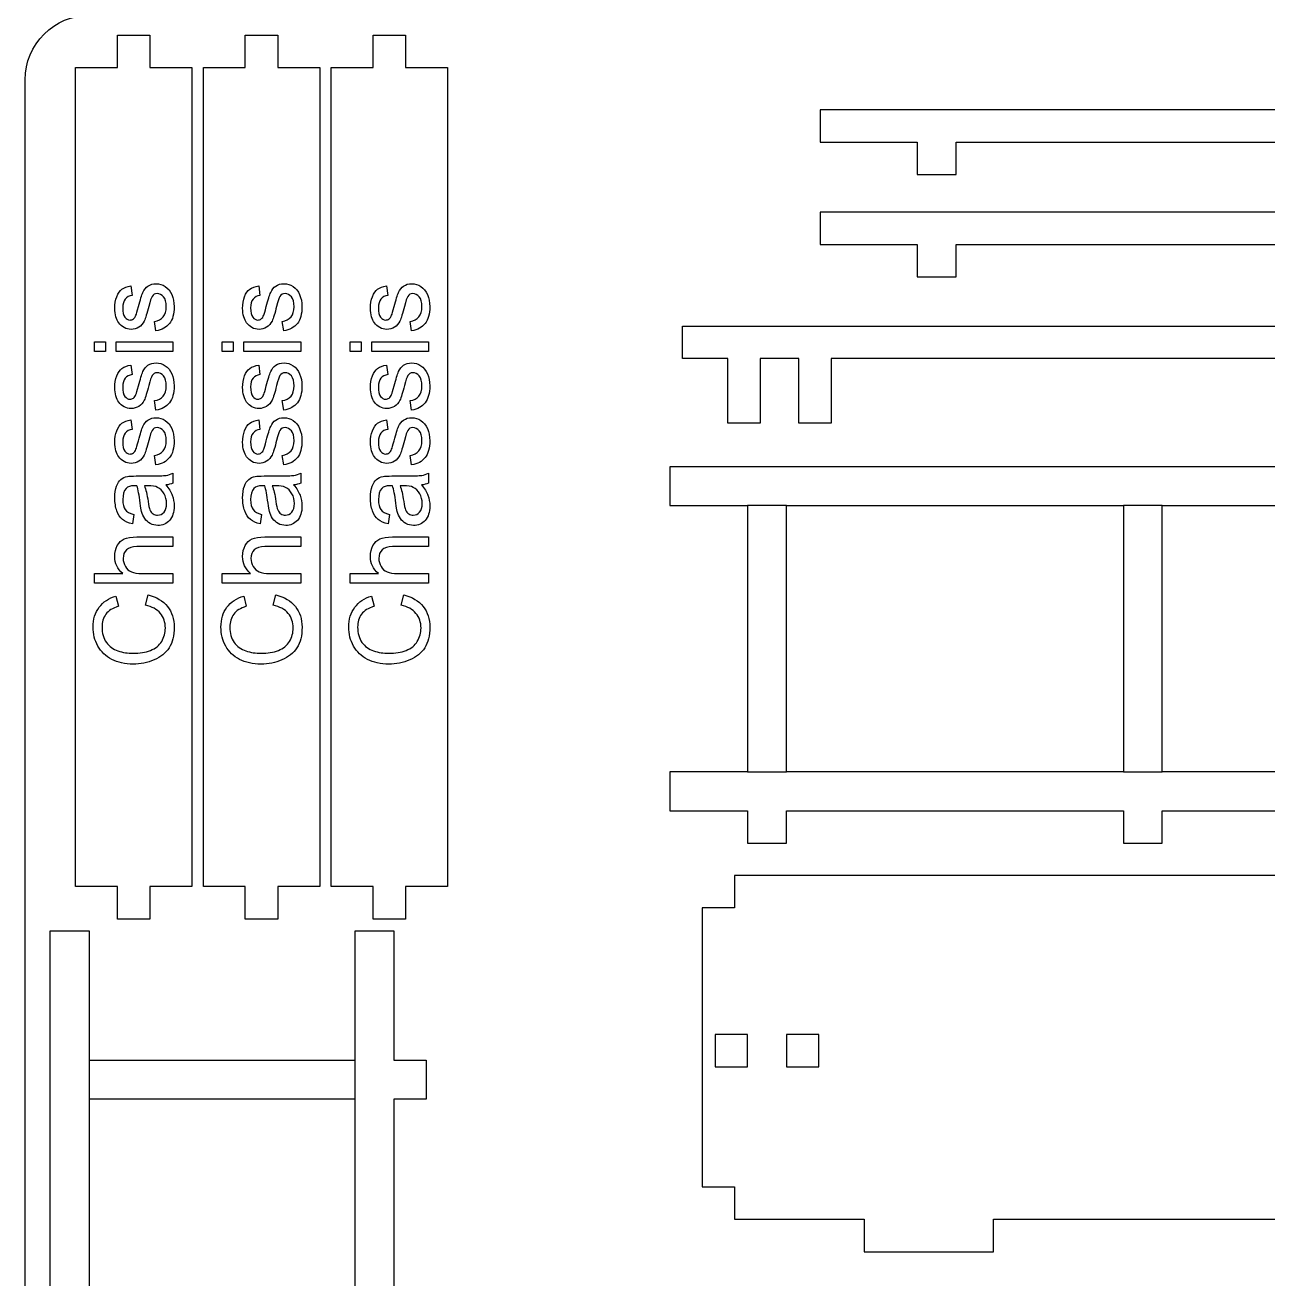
# Model space of a CAD drawing. Extents: x 363 to 933, y 152 to 732.
# Drawn here: x 362.7 to 458.7, y 344.4 to 441.2 of the extents above; entities that cross this region are included whole.
import ezdxf

# ---------------------------------------------------------------- set-up
doc = ezdxf.new("R2010")
doc.units = 0
doc.layers.get('0').update_dxf_attribs({"linetype": 'CONTINUOUS'})

msp = doc.modelspace()

# ---------------------------------------------------------------- linework, layer by layer
at = {"color": 5}
msp.add_line((362.73304, 157.00749), (362.73304, 437.00749), dxfattribs=at)
at = {"color": 3}
for p, q in [((538.33084, 434.69899), (424.14814, 434.69899)), ((424.14814, 434.69899), (424.14814, 432.19909)), ((424.14814, 432.19909), (431.64784, 432.19909)), ((431.64784, 432.19909), (431.64784, 429.69919)), ((434.64774, 429.69919), (434.64774, 432.19909)), ((434.64774, 432.19909), (527.83124, 432.19909)), ((431.64784, 429.69919), (434.64774, 429.69919)), ((538.33084, 426.79369), (424.14814, 426.79369)), ((424.14814, 426.79369), (424.14814, 424.29379)), ((424.14814, 424.29379), (431.64784, 424.29379)), ((431.64784, 424.29379), (431.64784, 421.79389)), ((434.64774, 421.79389), (434.64774, 424.29379)), ((434.64774, 424.29379), (527.83124, 424.29379)), ((431.64784, 421.79389), (434.64774, 421.79389)), ((413.50824, 415.50189), (413.50824, 418.00179)), ((413.50824, 418.00179), (547.12564, 418.00179)), ((417.00804, 415.50189), (413.50824, 415.50189)), ((417.00804, 410.50209), (417.00804, 415.50189)), ((422.50784, 415.50189), (419.50794, 415.50189)), ((419.50794, 415.50189), (419.50794, 410.50209)), ((422.50784, 410.50209), (422.50784, 415.50189)), ((533.12604, 415.50189), (425.00774, 415.50189)), ((425.00774, 415.50189), (425.00774, 410.50209)), ((419.50794, 410.50209), (417.00804, 410.50209)), ((425.00774, 410.50209), (422.50784, 410.50209)), ((412.54944, 407.13689), (412.54944, 404.13709)), ((543.66704, 407.13689), (412.54944, 407.13689)), ((412.54944, 404.13709), (418.54924, 404.13709)), ((418.54924, 404.13709), (418.54924, 383.58349)), ((421.54914, 404.13709), (447.57874, 404.13709)), ((421.54914, 383.58349), (421.54914, 404.13709)), ((447.57874, 404.13709), (447.57874, 383.58349)), ((450.57864, 404.13709), (476.60824, 404.13709)), ((450.57864, 383.58349), (450.57864, 404.13709)), ((418.54924, 383.58349), (412.54944, 383.58349)), ((412.54944, 383.58349), (412.54944, 380.58359)), ((447.57874, 383.58349), (421.54914, 383.58349)), ((476.60824, 383.58349), (450.57864, 383.58349)), ((412.54944, 380.58359), (418.54924, 380.58359)), ((418.54924, 380.58359), (418.54924, 378.08369)), ((421.54914, 378.08369), (421.54914, 380.58359)), ((421.54914, 380.58359), (447.57874, 380.58359)), ((447.57874, 380.58359), (447.57874, 378.08369)), ((450.57864, 378.08369), (450.57864, 380.58359)), ((450.57864, 380.58359), (476.60824, 380.58359)), ((418.54924, 378.08369), (421.54914, 378.08369)), ((447.57874, 378.08369), (450.57864, 378.08369)), ((546.16314, 375.58319), (417.54544, 375.58319)), ((417.54544, 375.58319), (417.54544, 373.08329)), ((417.54544, 373.08329), (415.04554, 373.08329)), ((415.04554, 373.08329), (415.04554, 351.52979)), ((364.67714, 262.13099), (364.67714, 371.31389)), ((364.67714, 371.31389), (367.67694, 371.31389)), ((367.67694, 371.31389), (367.67694, 361.31429)), ((388.23044, 361.31429), (388.23044, 371.31389)), ((388.23044, 371.31389), (391.23034, 371.31389)), ((391.23034, 371.31389), (391.23034, 361.31429)), ((367.67694, 361.31429), (388.23044, 361.31429)), ((391.23034, 361.31429), (393.73024, 361.31429)), ((393.73024, 361.31429), (393.73024, 358.31439)), ((388.23044, 358.31439), (367.67694, 358.31439)), ((367.67694, 358.31439), (367.67694, 332.58629)), ((388.23044, 332.58629), (388.23044, 358.31439)), ((393.73024, 358.31439), (391.23034, 358.31439)), ((391.23034, 358.31439), (391.23034, 332.58629)), ((415.04554, 351.52979), (417.54544, 351.52979)), ((417.54544, 351.52979), (417.54544, 349.02989)), ((417.54544, 349.02989), (427.54514, 349.02989)), ((427.54514, 349.02989), (427.54514, 346.52999)), ((437.54474, 346.52999), (437.54474, 349.02989)), ((437.54474, 349.02989), (516.16414, 349.02989)), ((427.54514, 346.52999), (437.54474, 346.52999))]:
    msp.add_line(p, q, dxfattribs=at)
at = {"color": 0}
for p, q in [((370.90404, 421.10139), (371.00564, 420.37319)), ((380.77844, 421.10139), (380.88004, 420.37319)), ((390.65284, 421.10139), (390.75444, 420.37319)), ((372.84294, 417.62159), (372.72434, 418.35819)), ((382.71734, 417.62159), (382.59874, 418.35819)), ((392.59174, 417.62159), (392.47314, 418.35819)), ((368.09304, 416.03689), (368.09304, 416.78199)), ((368.09304, 416.78199), (368.93974, 416.78199)), ((368.93974, 416.78199), (368.93974, 416.03689)), ((369.76104, 416.03689), (369.76104, 416.78199)), ((369.76104, 416.78199), (374.15524, 416.78199)), ((374.15524, 416.78199), (374.15524, 416.03689)), ((377.96744, 416.03689), (377.96744, 416.78199)), ((377.96744, 416.78199), (378.81414, 416.78199)), ((378.81414, 416.78199), (378.81414, 416.03689)), ((379.63544, 416.03689), (379.63544, 416.78199)), ((379.63544, 416.78199), (384.02964, 416.78199)), ((384.02964, 416.78199), (384.02964, 416.03689)), ((387.84184, 416.03689), (387.84184, 416.78199)), ((387.84184, 416.78199), (388.68854, 416.78199)), ((388.68854, 416.78199), (388.68854, 416.03689)), ((389.50984, 416.03689), (389.50984, 416.78199)), ((389.50984, 416.78199), (393.90404, 416.78199)), ((393.90404, 416.78199), (393.90404, 416.03689)), ((368.93974, 416.03689), (368.09304, 416.03689)), ((374.15524, 416.03689), (369.76104, 416.03689)), ((378.81414, 416.03689), (377.96744, 416.03689)), ((384.02964, 416.03689), (379.63544, 416.03689)), ((388.68854, 416.03689), (387.84184, 416.03689)), ((393.90404, 416.03689), (389.50984, 416.03689)), ((370.90404, 414.98699), (371.00564, 414.25879)), ((380.77844, 414.98699), (380.88004, 414.25879)), ((390.65284, 414.98699), (390.75444, 414.25879)), ((372.84294, 411.50719), (372.72434, 412.24379)), ((382.71734, 411.50719), (382.59874, 412.24379)), ((392.59174, 411.50719), (392.47314, 412.24379)), ((370.90404, 410.75359), (371.00564, 410.02539)), ((380.77844, 410.75359), (380.88004, 410.02539)), ((390.65284, 410.75359), (390.75444, 410.02539)), ((372.84294, 407.27379), (372.72434, 408.01039)), ((382.71734, 407.27379), (382.59874, 408.01039)), ((392.59174, 407.27379), (392.47314, 408.01039)), ((374.15524, 406.65429), (374.15524, 405.87529)), ((384.02964, 406.65429), (384.02964, 405.87529)), ((393.90404, 406.65429), (393.90404, 405.87529)), ((371.32594, 406.42569), (372.31374, 406.42569)), ((372.22484, 405.66789), (371.95394, 405.67209)), ((381.20034, 406.42569), (382.18814, 406.42569)), ((382.09924, 405.66789), (381.82834, 405.67209)), ((391.07474, 406.42569), (392.06254, 406.42569)), ((391.97364, 405.66789), (391.70274, 405.67209)), ((421.54914, 404.13709), (418.54924, 404.13709)), ((450.57864, 404.13709), (447.57874, 404.13709)), ((371.12414, 403.46229), (371.02254, 402.73419)), ((380.99854, 403.46229), (380.89694, 402.73419)), ((390.87294, 403.46229), (390.77134, 402.73419)), ((371.37394, 401.71679), (374.15524, 401.71679)), ((374.15524, 400.97169), (371.37674, 400.97169)), ((374.15524, 401.71679), (374.15524, 400.97169)), ((381.24834, 401.71679), (384.02964, 401.71679)), ((384.02964, 400.97169), (381.25114, 400.97169)), ((384.02964, 401.71679), (384.02964, 400.97169)), ((391.12274, 401.71679), (393.90404, 401.71679)), ((393.90404, 400.97169), (391.12554, 400.97169)), ((393.90404, 401.71679), (393.90404, 400.97169)), ((368.09304, 398.15229), (368.09304, 398.89739)), ((368.09304, 398.89739), (370.27464, 398.89739)), ((371.75634, 398.89739), (374.15524, 398.89739)), ((374.15524, 398.89739), (374.15524, 398.15229)), ((377.96744, 398.15229), (377.96744, 398.89739)), ((377.96744, 398.89739), (380.14904, 398.89739)), ((381.63074, 398.89739), (384.02964, 398.89739)), ((384.02964, 398.89739), (384.02964, 398.15229)), ((387.84184, 398.15229), (387.84184, 398.89739)), ((387.84184, 398.89739), (390.02344, 398.89739)), ((391.50514, 398.89739), (393.90404, 398.89739)), ((393.90404, 398.89739), (393.90404, 398.15229)), ((374.15524, 398.15229), (368.09304, 398.15229)), ((384.02964, 398.15229), (377.96744, 398.15229)), ((393.90404, 398.15229), (387.84184, 398.15229)), ((369.75534, 397.15179), (369.94164, 396.36439)), ((372.02864, 396.44909), (372.23184, 397.25339)), ((379.62974, 397.15179), (379.81604, 396.36439)), ((381.90304, 396.44909), (382.10624, 397.25339)), ((389.50414, 397.15179), (389.69044, 396.36439)), ((391.77744, 396.44909), (391.98064, 397.25339)), ((418.54924, 383.58349), (421.54914, 383.58349)), ((447.57874, 383.58349), (450.57864, 383.58349)), ((367.67694, 361.31429), (367.67694, 358.31439)), ((388.23044, 358.31439), (388.23044, 361.31429))]:
    msp.add_line(p, q, dxfattribs=at)
at = {"color": 7}
for p, q in [((418.54544, 363.30649), (416.04554, 363.30649)), ((416.04554, 363.30649), (416.04554, 360.80659)), ((418.54544, 360.80659), (418.54544, 363.30649)), ((424.04524, 363.30649), (421.54534, 363.30649)), ((421.54534, 363.30649), (421.54534, 360.80659)), ((424.04524, 360.80659), (424.04524, 363.30649)), ((416.04554, 360.80659), (418.54544, 360.80659)), ((421.54534, 360.80659), (424.04524, 360.80659))]:
    msp.add_line(p, q, dxfattribs=at)
at = {"color": 5}
msp.add_open_spline([(362.73304, 437.00749), (362.73304, 439.75749), (364.98304, 442.00749), (367.73314, 442.00749)], degree=3, dxfattribs=at)
at = {"color": 3}
for points in [[(369.86924, 437.96479), (369.86924, 438.80139), (369.86924, 439.63789), (369.86924, 440.47449)], [(369.86924, 440.47449), (370.70584, 440.47449), (371.54244, 440.47449), (372.37904, 440.47449)], [(372.37904, 440.47449), (372.37904, 439.63789), (372.37904, 438.80139), (372.37904, 437.96479)], [(379.74364, 437.96479), (379.74364, 438.80139), (379.74364, 439.63789), (379.74364, 440.47449)], [(379.74364, 440.47449), (380.58024, 440.47449), (381.41684, 440.47449), (382.25344, 440.47449)], [(382.25344, 440.47449), (382.25344, 439.63789), (382.25344, 438.80139), (382.25344, 437.96479)], [(389.61804, 437.96479), (389.61804, 438.80139), (389.61804, 439.63789), (389.61804, 440.47449)], [(389.61804, 440.47449), (390.45464, 440.47449), (391.29124, 440.47449), (392.12784, 440.47449)], [(392.12784, 440.47449), (392.12784, 439.63789), (392.12784, 438.80139), (392.12784, 437.96479)], [(366.63084, 374.71949), (366.63084, 395.80129), (366.63084, 416.88299), (366.63084, 437.96479)], [(366.63084, 437.96479), (367.71034, 437.96479), (368.78974, 437.96479), (369.86924, 437.96479)], [(372.37904, 437.96479), (373.45854, 437.96479), (374.53794, 437.96479), (375.61744, 437.96479)], [(375.61744, 437.96479), (375.61744, 416.88299), (375.61744, 395.80129), (375.61744, 374.71949)], [(376.50534, 374.71949), (376.50534, 395.80129), (376.50534, 416.88299), (376.50534, 437.96479)], [(376.50534, 437.96479), (377.58474, 437.96479), (378.66424, 437.96479), (379.74364, 437.96479)], [(382.25344, 437.96479), (383.33294, 437.96479), (384.41234, 437.96479), (385.49184, 437.96479)], [(385.49184, 437.96479), (385.49184, 416.88299), (385.49184, 395.80129), (385.49184, 374.71949)], [(386.37974, 374.71949), (386.37974, 395.80129), (386.37974, 416.88299), (386.37974, 437.96479)], [(386.37974, 437.96479), (387.45914, 437.96479), (388.53864, 437.96479), (389.61804, 437.96479)], [(392.12784, 437.96479), (393.20734, 437.96479), (394.28674, 437.96479), (395.36624, 437.96479)], [(395.36624, 437.96479), (395.36624, 416.88299), (395.36624, 395.80129), (395.36624, 374.71949)], [(369.86924, 374.71949), (368.78974, 374.71949), (367.71034, 374.71949), (366.63084, 374.71949)], [(369.86924, 372.20979), (369.86924, 373.04639), (369.86924, 373.88289), (369.86924, 374.71949)], [(372.37904, 374.71949), (372.37904, 373.88289), (372.37904, 373.04639), (372.37904, 372.20979)], [(375.61744, 374.71949), (374.53794, 374.71949), (373.45854, 374.71949), (372.37904, 374.71949)], [(379.74364, 374.71949), (378.66424, 374.71949), (377.58474, 374.71949), (376.50534, 374.71949)], [(379.74364, 372.20979), (379.74364, 373.04639), (379.74364, 373.88289), (379.74364, 374.71949)], [(385.49184, 374.71949), (384.41234, 374.71949), (383.33294, 374.71949), (382.25344, 374.71949)], [(382.25344, 374.71949), (382.25344, 373.88289), (382.25344, 373.04639), (382.25344, 372.20979)], [(389.61804, 374.71949), (388.53864, 374.71949), (387.45914, 374.71949), (386.37974, 374.71949)], [(389.61804, 372.20979), (389.61804, 373.04639), (389.61804, 373.88289), (389.61804, 374.71949)], [(395.36624, 374.71949), (394.28674, 374.71949), (393.20734, 374.71949), (392.12784, 374.71949)], [(392.12784, 374.71949), (392.12784, 373.88289), (392.12784, 373.04639), (392.12784, 372.20979)], [(372.37904, 372.20979), (371.54244, 372.20979), (370.70584, 372.20979), (369.86924, 372.20979)], [(382.25344, 372.20979), (381.41684, 372.20979), (380.58024, 372.20979), (379.74364, 372.20979)], [(392.12784, 372.20979), (391.29124, 372.20979), (390.45464, 372.20979), (389.61804, 372.20979)]]:
    msp.add_open_spline(points, degree=3, dxfattribs=at)
at = {"color": 0}
for points in [[(372.22624, 421.09149), (372.39694, 421.21139), (372.60864, 421.27069), (372.86264, 421.27069)], [(372.86264, 421.27069), (373.10964, 421.27069), (373.34244, 421.19869), (373.56114, 421.05339)], [(382.10064, 421.09149), (382.27134, 421.21139), (382.48304, 421.27069), (382.73704, 421.27069)], [(382.73704, 421.27069), (382.98404, 421.27069), (383.21684, 421.19869), (383.43554, 421.05339)], [(391.97504, 421.09149), (392.14574, 421.21139), (392.35744, 421.27069), (392.61144, 421.27069)], [(392.61144, 421.27069), (392.85844, 421.27069), (393.09124, 421.19869), (393.30994, 421.05339)], [(369.66784, 419.36289), (369.66784, 419.70719), (369.71724, 420.00919), (369.81744, 420.26879)], [(369.81744, 420.26879), (369.91624, 420.52989), (370.05174, 420.72179), (370.22104, 420.84599)], [(370.22104, 420.84599), (370.39184, 420.96869), (370.61894, 421.05479), (370.90404, 421.10139)], [(371.00564, 420.37319), (370.77704, 420.34079), (370.59784, 420.24479), (370.46944, 420.08679)], [(371.49244, 419.49979), (371.63214, 420.02469), (371.74784, 420.39159), (371.83674, 420.60039)], [(371.83674, 420.60039), (371.92564, 420.80929), (372.05694, 420.97299), (372.22624, 421.09149)], [(372.54374, 420.28579), (372.47744, 420.18129), (372.39414, 419.92729), (372.29114, 419.52379)], [(372.94024, 420.50869), (372.77234, 420.50869), (372.63974, 420.43389), (372.54374, 420.28579)], [(373.42994, 420.26039), (373.29164, 420.42549), (373.12794, 420.50869), (372.94024, 420.50869)], [(373.63874, 419.49689), (373.63874, 419.83979), (373.56964, 420.09379), (373.42994, 420.26039)], [(373.56114, 421.05339), (373.77984, 420.90809), (373.94924, 420.69919), (374.06914, 420.42689)], [(374.06914, 420.42689), (374.18914, 420.15309), (374.24834, 419.84409), (374.24834, 419.49979)], [(379.54224, 419.36289), (379.54224, 419.70719), (379.59164, 420.00919), (379.69184, 420.26879)], [(379.69184, 420.26879), (379.79064, 420.52989), (379.92614, 420.72179), (380.09544, 420.84599)], [(380.09544, 420.84599), (380.26624, 420.96869), (380.49334, 421.05479), (380.77844, 421.10139)], [(380.88004, 420.37319), (380.65144, 420.34079), (380.47224, 420.24479), (380.34384, 420.08679)], [(381.36684, 419.49979), (381.50654, 420.02469), (381.62224, 420.39159), (381.71114, 420.60039)], [(381.71114, 420.60039), (381.80004, 420.80929), (381.93134, 420.97299), (382.10064, 421.09149)], [(382.41814, 420.28579), (382.35184, 420.18129), (382.26854, 419.92729), (382.16554, 419.52379)], [(382.81464, 420.50869), (382.64674, 420.50869), (382.51414, 420.43389), (382.41814, 420.28579)], [(383.30434, 420.26039), (383.16604, 420.42549), (383.00234, 420.50869), (382.81464, 420.50869)], [(383.51314, 419.49689), (383.51314, 419.83979), (383.44404, 420.09379), (383.30434, 420.26039)], [(383.43554, 421.05339), (383.65424, 420.90809), (383.82364, 420.69919), (383.94354, 420.42689)], [(383.94354, 420.42689), (384.06354, 420.15309), (384.12274, 419.84409), (384.12274, 419.49979)], [(389.41664, 419.36289), (389.41664, 419.70719), (389.46604, 420.00919), (389.56624, 420.26879)], [(389.56624, 420.26879), (389.66504, 420.52989), (389.80054, 420.72179), (389.96984, 420.84599)], [(389.96984, 420.84599), (390.14064, 420.96869), (390.36774, 421.05479), (390.65284, 421.10139)], [(390.75444, 420.37319), (390.52584, 420.34079), (390.34664, 420.24479), (390.21824, 420.08679)], [(391.24124, 419.49979), (391.38094, 420.02469), (391.49664, 420.39159), (391.58554, 420.60039)], [(391.58554, 420.60039), (391.67444, 420.80929), (391.80574, 420.97299), (391.97504, 421.09149)], [(392.29254, 420.28579), (392.22624, 420.18129), (392.14294, 419.92729), (392.03994, 419.52379)], [(392.68904, 420.50869), (392.52114, 420.50869), (392.38854, 420.43389), (392.29254, 420.28579)], [(393.17874, 420.26039), (393.04044, 420.42549), (392.87674, 420.50869), (392.68904, 420.50869)], [(393.38754, 419.49689), (393.38754, 419.83979), (393.31844, 420.09379), (393.17874, 420.26039)], [(393.30994, 421.05339), (393.52864, 420.90809), (393.69804, 420.69919), (393.81794, 420.42689)], [(393.81794, 420.42689), (393.93794, 420.15309), (393.99714, 419.84409), (393.99714, 419.49979)], [(369.75674, 418.72079), (369.69754, 418.92119), (369.66784, 419.13429), (369.66784, 419.36289)], [(370.46944, 420.08679), (370.34104, 419.92869), (370.27754, 419.70579), (370.27754, 419.41649)], [(370.27754, 419.41649), (370.27754, 419.07639), (370.33394, 418.83229), (370.44684, 418.68699)], [(371.30194, 418.84359), (371.33014, 418.91839), (371.39364, 419.13569), (371.49244, 419.49979)], [(372.29114, 419.52379), (372.15424, 418.97909), (372.03574, 418.60229), (371.93554, 418.39059)], [(373.40314, 418.70389), (373.55974, 418.89299), (373.63874, 419.15829), (373.63874, 419.49689)], [(374.24834, 419.49979), (374.24834, 418.92969), (374.12984, 418.49359), (373.89414, 418.19449)], [(379.63114, 418.72079), (379.57194, 418.92119), (379.54224, 419.13429), (379.54224, 419.36289)], [(380.34384, 420.08679), (380.21544, 419.92869), (380.15194, 419.70579), (380.15194, 419.41649)], [(380.15194, 419.41649), (380.15194, 419.07639), (380.20834, 418.83229), (380.32124, 418.68699)], [(381.17634, 418.84359), (381.20454, 418.91839), (381.26804, 419.13569), (381.36684, 419.49979)], [(382.16554, 419.52379), (382.02864, 418.97909), (381.91014, 418.60229), (381.80994, 418.39059)], [(383.27754, 418.70389), (383.43414, 418.89299), (383.51314, 419.15829), (383.51314, 419.49689)], [(384.12274, 419.49979), (384.12274, 418.92969), (384.00424, 418.49359), (383.76854, 418.19449)], [(389.50554, 418.72079), (389.44634, 418.92119), (389.41664, 419.13429), (389.41664, 419.36289)], [(390.21824, 420.08679), (390.08984, 419.92869), (390.02634, 419.70579), (390.02634, 419.41649)], [(390.02634, 419.41649), (390.02634, 419.07639), (390.08274, 418.83229), (390.19564, 418.68699)], [(391.05074, 418.84359), (391.07894, 418.91839), (391.14244, 419.13569), (391.24124, 419.49979)], [(392.03994, 419.52379), (391.90304, 418.97909), (391.78454, 418.60229), (391.68434, 418.39059)], [(393.15194, 418.70389), (393.30854, 418.89299), (393.38754, 419.15829), (393.38754, 419.49689)], [(393.99714, 419.49979), (393.99714, 418.92969), (393.87864, 418.49359), (393.64294, 418.19449)], [(369.97274, 418.24809), (369.88804, 418.36379), (369.81604, 418.52189), (369.75674, 418.72079)], [(370.38754, 417.88259), (370.22104, 417.97289), (370.08274, 418.09429), (369.97274, 418.24809)], [(370.44684, 418.68699), (370.55974, 418.54159), (370.69234, 418.46819), (370.84334, 418.46819)], [(370.84334, 418.46819), (370.93934, 418.46819), (371.02684, 418.49789), (371.10444, 418.55849)], [(371.10444, 418.55849), (371.18344, 418.61919), (371.24974, 418.71379), (371.30194, 418.84359)], [(371.93554, 418.39059), (371.83394, 418.18039), (371.69564, 418.02089), (371.51784, 417.91229)], [(372.72434, 418.35819), (373.01934, 418.39909), (373.24504, 418.51479), (373.40314, 418.70389)], [(379.84714, 418.24809), (379.76244, 418.36379), (379.69044, 418.52189), (379.63114, 418.72079)], [(380.26194, 417.88259), (380.09544, 417.97289), (379.95714, 418.09429), (379.84714, 418.24809)], [(380.32124, 418.68699), (380.43414, 418.54159), (380.56674, 418.46819), (380.71774, 418.46819)], [(380.71774, 418.46819), (380.81374, 418.46819), (380.90124, 418.49789), (380.97884, 418.55849)], [(380.97884, 418.55849), (381.05784, 418.61919), (381.12414, 418.71379), (381.17634, 418.84359)], [(381.80994, 418.39059), (381.70834, 418.18039), (381.57004, 418.02089), (381.39224, 417.91229)], [(382.59874, 418.35819), (382.89374, 418.39909), (383.11944, 418.51479), (383.27754, 418.70389)], [(389.72154, 418.24809), (389.63684, 418.36379), (389.56484, 418.52189), (389.50554, 418.72079)], [(390.13634, 417.88259), (389.96984, 417.97289), (389.83154, 418.09429), (389.72154, 418.24809)], [(390.19564, 418.68699), (390.30854, 418.54159), (390.44114, 418.46819), (390.59214, 418.46819)], [(390.59214, 418.46819), (390.68814, 418.46819), (390.77564, 418.49789), (390.85324, 418.55849)], [(390.85324, 418.55849), (390.93224, 418.61919), (390.99854, 418.71379), (391.05074, 418.84359)], [(391.68434, 418.39059), (391.58274, 418.18039), (391.44444, 418.02089), (391.26664, 417.91229)], [(392.47314, 418.35819), (392.76814, 418.39909), (392.99384, 418.51479), (393.15194, 418.70389)], [(370.93084, 417.74859), (370.73474, 417.74859), (370.55404, 417.79369), (370.38754, 417.88259)], [(371.51784, 417.91229), (371.34144, 417.80359), (371.14534, 417.74859), (370.93084, 417.74859)], [(373.89414, 418.19449), (373.65714, 417.89529), (373.30714, 417.70479), (372.84294, 417.62159)], [(380.80524, 417.74859), (380.60914, 417.74859), (380.42844, 417.79369), (380.26194, 417.88259)], [(381.39224, 417.91229), (381.21584, 417.80359), (381.01974, 417.74859), (380.80524, 417.74859)], [(383.76854, 418.19449), (383.53154, 417.89529), (383.18154, 417.70479), (382.71734, 417.62159)], [(390.67964, 417.74859), (390.48354, 417.74859), (390.30284, 417.79369), (390.13634, 417.88259)], [(391.26664, 417.91229), (391.09024, 417.80359), (390.89414, 417.74859), (390.67964, 417.74859)], [(393.64294, 418.19449), (393.40594, 417.89529), (393.05594, 417.70479), (392.59174, 417.62159)], [(369.81744, 414.15439), (369.91624, 414.41549), (370.05174, 414.60739), (370.22104, 414.73159)], [(370.22104, 414.73159), (370.39184, 414.85429), (370.61894, 414.94039), (370.90404, 414.98699)], [(371.49244, 413.38539), (371.63214, 413.91029), (371.74784, 414.27719), (371.83674, 414.48599)], [(371.83674, 414.48599), (371.92564, 414.69489), (372.05694, 414.85859), (372.22624, 414.97709)], [(372.22624, 414.97709), (372.39694, 415.09699), (372.60864, 415.15629), (372.86264, 415.15629)], [(372.94024, 414.39429), (372.77234, 414.39429), (372.63974, 414.31949), (372.54374, 414.17139)], [(372.86264, 415.15629), (373.10964, 415.15629), (373.34244, 415.08429), (373.56114, 414.93899)], [(373.42994, 414.14599), (373.29164, 414.31109), (373.12794, 414.39429), (372.94024, 414.39429)], [(373.56114, 414.93899), (373.77984, 414.79369), (373.94924, 414.58479), (374.06914, 414.31249)], [(379.69184, 414.15439), (379.79064, 414.41549), (379.92614, 414.60739), (380.09544, 414.73159)], [(380.09544, 414.73159), (380.26624, 414.85429), (380.49334, 414.94039), (380.77844, 414.98699)], [(381.36684, 413.38539), (381.50654, 413.91029), (381.62224, 414.27719), (381.71114, 414.48599)], [(381.71114, 414.48599), (381.80004, 414.69489), (381.93134, 414.85859), (382.10064, 414.97709)], [(382.10064, 414.97709), (382.27134, 415.09699), (382.48304, 415.15629), (382.73704, 415.15629)], [(382.81464, 414.39429), (382.64674, 414.39429), (382.51414, 414.31949), (382.41814, 414.17139)], [(382.73704, 415.15629), (382.98404, 415.15629), (383.21684, 415.08429), (383.43554, 414.93899)], [(383.30434, 414.14599), (383.16604, 414.31109), (383.00234, 414.39429), (382.81464, 414.39429)], [(383.43554, 414.93899), (383.65424, 414.79369), (383.82364, 414.58479), (383.94354, 414.31249)], [(389.56624, 414.15439), (389.66504, 414.41549), (389.80054, 414.60739), (389.96984, 414.73159)], [(389.96984, 414.73159), (390.14064, 414.85429), (390.36774, 414.94039), (390.65284, 414.98699)], [(391.24124, 413.38539), (391.38094, 413.91029), (391.49664, 414.27719), (391.58554, 414.48599)], [(391.58554, 414.48599), (391.67444, 414.69489), (391.80574, 414.85859), (391.97504, 414.97709)], [(391.97504, 414.97709), (392.14574, 415.09699), (392.35744, 415.15629), (392.61144, 415.15629)], [(392.68904, 414.39429), (392.52114, 414.39429), (392.38854, 414.31949), (392.29254, 414.17139)], [(392.61144, 415.15629), (392.85844, 415.15629), (393.09124, 415.08429), (393.30994, 414.93899)], [(393.17874, 414.14599), (393.04044, 414.31109), (392.87674, 414.39429), (392.68904, 414.39429)], [(393.30994, 414.93899), (393.52864, 414.79369), (393.69804, 414.58479), (393.81794, 414.31249)], [(369.66784, 413.24849), (369.66784, 413.59279), (369.71724, 413.89479), (369.81744, 414.15439)], [(370.46944, 413.97239), (370.34104, 413.81429), (370.27754, 413.59139), (370.27754, 413.30209)], [(371.00564, 414.25879), (370.77704, 414.22639), (370.59784, 414.13039), (370.46944, 413.97239)], [(372.29114, 413.40939), (372.15424, 412.86469), (372.03574, 412.48789), (371.93554, 412.27619)], [(372.54374, 414.17139), (372.47744, 414.06689), (372.39414, 413.81289), (372.29114, 413.40939)], [(373.63874, 413.38249), (373.63874, 413.72539), (373.56964, 413.97939), (373.42994, 414.14599)], [(374.06914, 414.31249), (374.18914, 414.03869), (374.24834, 413.72969), (374.24834, 413.38539)], [(379.54224, 413.24849), (379.54224, 413.59279), (379.59164, 413.89479), (379.69184, 414.15439)], [(380.34384, 413.97239), (380.21544, 413.81429), (380.15194, 413.59139), (380.15194, 413.30209)], [(380.88004, 414.25879), (380.65144, 414.22639), (380.47224, 414.13039), (380.34384, 413.97239)], [(382.16554, 413.40939), (382.02864, 412.86469), (381.91014, 412.48789), (381.80994, 412.27619)], [(382.41814, 414.17139), (382.35184, 414.06689), (382.26854, 413.81289), (382.16554, 413.40939)], [(383.51314, 413.38249), (383.51314, 413.72539), (383.44404, 413.97939), (383.30434, 414.14599)], [(383.94354, 414.31249), (384.06354, 414.03869), (384.12274, 413.72969), (384.12274, 413.38539)], [(389.41664, 413.24849), (389.41664, 413.59279), (389.46604, 413.89479), (389.56624, 414.15439)], [(390.21824, 413.97239), (390.08984, 413.81429), (390.02634, 413.59139), (390.02634, 413.30209)], [(390.75444, 414.25879), (390.52584, 414.22639), (390.34664, 414.13039), (390.21824, 413.97239)], [(392.03994, 413.40939), (391.90304, 412.86469), (391.78454, 412.48789), (391.68434, 412.27619)], [(392.29254, 414.17139), (392.22624, 414.06689), (392.14294, 413.81289), (392.03994, 413.40939)], [(393.38754, 413.38249), (393.38754, 413.72539), (393.31844, 413.97939), (393.17874, 414.14599)], [(393.81794, 414.31249), (393.93794, 414.03869), (393.99714, 413.72969), (393.99714, 413.38539)], [(369.75674, 412.60639), (369.69754, 412.80679), (369.66784, 413.01989), (369.66784, 413.24849)], [(369.97274, 412.13369), (369.88804, 412.24939), (369.81604, 412.40749), (369.75674, 412.60639)], [(370.27754, 413.30209), (370.27754, 412.96199), (370.33394, 412.71789), (370.44684, 412.57259)], [(370.44684, 412.57259), (370.55974, 412.42719), (370.69234, 412.35379), (370.84334, 412.35379)], [(370.84334, 412.35379), (370.93934, 412.35379), (371.02684, 412.38349), (371.10444, 412.44409)], [(371.10444, 412.44409), (371.18344, 412.50479), (371.24974, 412.59939), (371.30194, 412.72919)], [(371.30194, 412.72919), (371.33014, 412.80399), (371.39364, 413.02129), (371.49244, 413.38539)], [(372.72434, 412.24379), (373.01934, 412.28469), (373.24504, 412.40039), (373.40314, 412.58949)], [(373.40314, 412.58949), (373.55974, 412.77859), (373.63874, 413.04389), (373.63874, 413.38249)], [(374.24834, 413.38539), (374.24834, 412.81529), (374.12984, 412.37919), (373.89414, 412.08009)], [(379.63114, 412.60639), (379.57194, 412.80679), (379.54224, 413.01989), (379.54224, 413.24849)], [(379.84714, 412.13369), (379.76244, 412.24939), (379.69044, 412.40749), (379.63114, 412.60639)], [(380.15194, 413.30209), (380.15194, 412.96199), (380.20834, 412.71789), (380.32124, 412.57259)], [(380.32124, 412.57259), (380.43414, 412.42719), (380.56674, 412.35379), (380.71774, 412.35379)], [(380.71774, 412.35379), (380.81374, 412.35379), (380.90124, 412.38349), (380.97884, 412.44409)], [(380.97884, 412.44409), (381.05784, 412.50479), (381.12414, 412.59939), (381.17634, 412.72919)], [(381.17634, 412.72919), (381.20454, 412.80399), (381.26804, 413.02129), (381.36684, 413.38539)], [(382.59874, 412.24379), (382.89374, 412.28469), (383.11944, 412.40039), (383.27754, 412.58949)], [(383.27754, 412.58949), (383.43414, 412.77859), (383.51314, 413.04389), (383.51314, 413.38249)], [(384.12274, 413.38539), (384.12274, 412.81529), (384.00424, 412.37919), (383.76854, 412.08009)], [(389.50554, 412.60639), (389.44634, 412.80679), (389.41664, 413.01989), (389.41664, 413.24849)], [(389.72154, 412.13369), (389.63684, 412.24939), (389.56484, 412.40749), (389.50554, 412.60639)], [(390.02634, 413.30209), (390.02634, 412.96199), (390.08274, 412.71789), (390.19564, 412.57259)], [(390.19564, 412.57259), (390.30854, 412.42719), (390.44114, 412.35379), (390.59214, 412.35379)], [(390.59214, 412.35379), (390.68814, 412.35379), (390.77564, 412.38349), (390.85324, 412.44409)], [(390.85324, 412.44409), (390.93224, 412.50479), (390.99854, 412.59939), (391.05074, 412.72919)], [(391.05074, 412.72919), (391.07894, 412.80399), (391.14244, 413.02129), (391.24124, 413.38539)], [(392.47314, 412.24379), (392.76814, 412.28469), (392.99384, 412.40039), (393.15194, 412.58949)], [(393.15194, 412.58949), (393.30854, 412.77859), (393.38754, 413.04389), (393.38754, 413.38249)], [(393.99714, 413.38539), (393.99714, 412.81529), (393.87864, 412.37919), (393.64294, 412.08009)], [(370.38754, 411.76819), (370.22104, 411.85849), (370.08274, 411.97989), (369.97274, 412.13369)], [(370.93084, 411.63419), (370.73474, 411.63419), (370.55404, 411.67929), (370.38754, 411.76819)], [(371.51784, 411.79789), (371.34144, 411.68919), (371.14534, 411.63419), (370.93084, 411.63419)], [(371.93554, 412.27619), (371.83394, 412.06599), (371.69564, 411.90649), (371.51784, 411.79789)], [(373.89414, 412.08009), (373.65714, 411.78089), (373.30714, 411.59039), (372.84294, 411.50719)], [(380.26194, 411.76819), (380.09544, 411.85849), (379.95714, 411.97989), (379.84714, 412.13369)], [(380.80524, 411.63419), (380.60914, 411.63419), (380.42844, 411.67929), (380.26194, 411.76819)], [(381.39224, 411.79789), (381.21584, 411.68919), (381.01974, 411.63419), (380.80524, 411.63419)], [(381.80994, 412.27619), (381.70834, 412.06599), (381.57004, 411.90649), (381.39224, 411.79789)], [(383.76854, 412.08009), (383.53154, 411.78089), (383.18154, 411.59039), (382.71734, 411.50719)], [(390.13634, 411.76819), (389.96984, 411.85849), (389.83154, 411.97989), (389.72154, 412.13369)], [(390.67964, 411.63419), (390.48354, 411.63419), (390.30284, 411.67929), (390.13634, 411.76819)], [(391.26664, 411.79789), (391.09024, 411.68919), (390.89414, 411.63419), (390.67964, 411.63419)], [(391.68434, 412.27619), (391.58274, 412.06599), (391.44444, 411.90649), (391.26664, 411.79789)], [(393.64294, 412.08009), (393.40594, 411.78089), (393.05594, 411.59039), (392.59174, 411.50719)], [(369.81744, 409.92099), (369.91624, 410.18209), (370.05174, 410.37399), (370.22104, 410.49819)], [(370.22104, 410.49819), (370.39184, 410.62089), (370.61894, 410.70699), (370.90404, 410.75359)], [(371.83674, 410.25259), (371.92564, 410.46149), (372.05694, 410.62519), (372.22624, 410.74369)], [(372.22624, 410.74369), (372.39694, 410.86359), (372.60864, 410.92289), (372.86264, 410.92289)], [(372.86264, 410.92289), (373.10964, 410.92289), (373.34244, 410.85089), (373.56114, 410.70559)], [(373.56114, 410.70559), (373.77984, 410.56029), (373.94924, 410.35139), (374.06914, 410.07909)], [(379.69184, 409.92099), (379.79064, 410.18209), (379.92614, 410.37399), (380.09544, 410.49819)], [(380.09544, 410.49819), (380.26624, 410.62089), (380.49334, 410.70699), (380.77844, 410.75359)], [(381.71114, 410.25259), (381.80004, 410.46149), (381.93134, 410.62519), (382.10064, 410.74369)], [(382.10064, 410.74369), (382.27134, 410.86359), (382.48304, 410.92289), (382.73704, 410.92289)], [(382.73704, 410.92289), (382.98404, 410.92289), (383.21684, 410.85089), (383.43554, 410.70559)], [(383.43554, 410.70559), (383.65424, 410.56029), (383.82364, 410.35139), (383.94354, 410.07909)], [(389.56624, 409.92099), (389.66504, 410.18209), (389.80054, 410.37399), (389.96984, 410.49819)], [(389.96984, 410.49819), (390.14064, 410.62089), (390.36774, 410.70699), (390.65284, 410.75359)], [(391.58554, 410.25259), (391.67444, 410.46149), (391.80574, 410.62519), (391.97504, 410.74369)], [(391.97504, 410.74369), (392.14574, 410.86359), (392.35744, 410.92289), (392.61144, 410.92289)], [(392.61144, 410.92289), (392.85844, 410.92289), (393.09124, 410.85089), (393.30994, 410.70559)], [(393.30994, 410.70559), (393.52864, 410.56029), (393.69804, 410.35139), (393.81794, 410.07909)], [(369.66784, 409.01509), (369.66784, 409.35939), (369.71724, 409.66139), (369.81744, 409.92099)], [(370.46944, 409.73899), (370.34104, 409.58089), (370.27754, 409.35799), (370.27754, 409.06869)], [(371.00564, 410.02539), (370.77704, 409.99299), (370.59784, 409.89699), (370.46944, 409.73899)], [(371.49244, 409.15199), (371.63214, 409.67689), (371.74784, 410.04379), (371.83674, 410.25259)], [(372.54374, 409.93799), (372.47744, 409.83349), (372.39414, 409.57949), (372.29114, 409.17599)], [(372.94024, 410.16089), (372.77234, 410.16089), (372.63974, 410.08609), (372.54374, 409.93799)], [(373.42994, 409.91259), (373.29164, 410.07769), (373.12794, 410.16089), (372.94024, 410.16089)], [(373.63874, 409.14909), (373.63874, 409.49199), (373.56964, 409.74599), (373.42994, 409.91259)], [(374.06914, 410.07909), (374.18914, 409.80529), (374.24834, 409.49629), (374.24834, 409.15199)], [(379.54224, 409.01509), (379.54224, 409.35939), (379.59164, 409.66139), (379.69184, 409.92099)], [(380.34384, 409.73899), (380.21544, 409.58089), (380.15194, 409.35799), (380.15194, 409.06869)], [(380.88004, 410.02539), (380.65144, 409.99299), (380.47224, 409.89699), (380.34384, 409.73899)], [(381.36684, 409.15199), (381.50654, 409.67689), (381.62224, 410.04379), (381.71114, 410.25259)], [(382.41814, 409.93799), (382.35184, 409.83349), (382.26854, 409.57949), (382.16554, 409.17599)], [(382.81464, 410.16089), (382.64674, 410.16089), (382.51414, 410.08609), (382.41814, 409.93799)], [(383.30434, 409.91259), (383.16604, 410.07769), (383.00234, 410.16089), (382.81464, 410.16089)], [(383.51314, 409.14909), (383.51314, 409.49199), (383.44404, 409.74599), (383.30434, 409.91259)], [(383.94354, 410.07909), (384.06354, 409.80529), (384.12274, 409.49629), (384.12274, 409.15199)], [(389.41664, 409.01509), (389.41664, 409.35939), (389.46604, 409.66139), (389.56624, 409.92099)], [(390.21824, 409.73899), (390.08984, 409.58089), (390.02634, 409.35799), (390.02634, 409.06869)], [(390.75444, 410.02539), (390.52584, 409.99299), (390.34664, 409.89699), (390.21824, 409.73899)], [(391.24124, 409.15199), (391.38094, 409.67689), (391.49664, 410.04379), (391.58554, 410.25259)], [(392.29254, 409.93799), (392.22624, 409.83349), (392.14294, 409.57949), (392.03994, 409.17599)], [(392.68904, 410.16089), (392.52114, 410.16089), (392.38854, 410.08609), (392.29254, 409.93799)], [(393.17874, 409.91259), (393.04044, 410.07769), (392.87674, 410.16089), (392.68904, 410.16089)], [(393.38754, 409.14909), (393.38754, 409.49199), (393.31844, 409.74599), (393.17874, 409.91259)], [(393.81794, 410.07909), (393.93794, 409.80529), (393.99714, 409.49629), (393.99714, 409.15199)], [(369.75674, 408.37299), (369.69754, 408.57339), (369.66784, 408.78649), (369.66784, 409.01509)], [(370.27754, 409.06869), (370.27754, 408.72859), (370.33394, 408.48449), (370.44684, 408.33919)], [(371.30194, 408.49579), (371.33014, 408.57059), (371.39364, 408.78789), (371.49244, 409.15199)], [(372.29114, 409.17599), (372.15424, 408.63129), (372.03574, 408.25449), (371.93554, 408.04279)], [(373.40314, 408.35609), (373.55974, 408.54519), (373.63874, 408.81049), (373.63874, 409.14909)], [(374.24834, 409.15199), (374.24834, 408.58189), (374.12984, 408.14579), (373.89414, 407.84669)], [(379.63114, 408.37299), (379.57194, 408.57339), (379.54224, 408.78649), (379.54224, 409.01509)], [(380.15194, 409.06869), (380.15194, 408.72859), (380.20834, 408.48449), (380.32124, 408.33919)], [(381.17634, 408.49579), (381.20454, 408.57059), (381.26804, 408.78789), (381.36684, 409.15199)], [(382.16554, 409.17599), (382.02864, 408.63129), (381.91014, 408.25449), (381.80994, 408.04279)], [(383.27754, 408.35609), (383.43414, 408.54519), (383.51314, 408.81049), (383.51314, 409.14909)], [(384.12274, 409.15199), (384.12274, 408.58189), (384.00424, 408.14579), (383.76854, 407.84669)], [(389.50554, 408.37299), (389.44634, 408.57339), (389.41664, 408.78649), (389.41664, 409.01509)], [(390.02634, 409.06869), (390.02634, 408.72859), (390.08274, 408.48449), (390.19564, 408.33919)], [(391.05074, 408.49579), (391.07894, 408.57059), (391.14244, 408.78789), (391.24124, 409.15199)], [(392.03994, 409.17599), (391.90304, 408.63129), (391.78454, 408.25449), (391.68434, 408.04279)], [(393.15194, 408.35609), (393.30854, 408.54519), (393.38754, 408.81049), (393.38754, 409.14909)], [(393.99714, 409.15199), (393.99714, 408.58189), (393.87864, 408.14579), (393.64294, 407.84669)], [(369.97274, 407.90029), (369.88804, 408.01599), (369.81604, 408.17409), (369.75674, 408.37299)], [(370.38754, 407.53479), (370.22104, 407.62509), (370.08274, 407.74649), (369.97274, 407.90029)], [(370.44684, 408.33919), (370.55974, 408.19379), (370.69234, 408.12039), (370.84334, 408.12039)], [(370.84334, 408.12039), (370.93934, 408.12039), (371.02684, 408.15009), (371.10444, 408.21069)], [(371.10444, 408.21069), (371.18344, 408.27139), (371.24974, 408.36599), (371.30194, 408.49579)], [(371.93554, 408.04279), (371.83394, 407.83259), (371.69564, 407.67309), (371.51784, 407.56449)], [(372.72434, 408.01039), (373.01934, 408.05129), (373.24504, 408.16699), (373.40314, 408.35609)], [(373.89414, 407.84669), (373.65714, 407.54749), (373.30714, 407.35699), (372.84294, 407.27379)], [(379.84714, 407.90029), (379.76244, 408.01599), (379.69044, 408.17409), (379.63114, 408.37299)], [(380.26194, 407.53479), (380.09544, 407.62509), (379.95714, 407.74649), (379.84714, 407.90029)], [(380.32124, 408.33919), (380.43414, 408.19379), (380.56674, 408.12039), (380.71774, 408.12039)], [(380.71774, 408.12039), (380.81374, 408.12039), (380.90124, 408.15009), (380.97884, 408.21069)], [(380.97884, 408.21069), (381.05784, 408.27139), (381.12414, 408.36599), (381.17634, 408.49579)], [(381.80994, 408.04279), (381.70834, 407.83259), (381.57004, 407.67309), (381.39224, 407.56449)], [(382.59874, 408.01039), (382.89374, 408.05129), (383.11944, 408.16699), (383.27754, 408.35609)], [(383.76854, 407.84669), (383.53154, 407.54749), (383.18154, 407.35699), (382.71734, 407.27379)], [(389.72154, 407.90029), (389.63684, 408.01599), (389.56484, 408.17409), (389.50554, 408.37299)], [(390.13634, 407.53479), (389.96984, 407.62509), (389.83154, 407.74649), (389.72154, 407.90029)], [(390.19564, 408.33919), (390.30854, 408.19379), (390.44114, 408.12039), (390.59214, 408.12039)], [(390.59214, 408.12039), (390.68814, 408.12039), (390.77564, 408.15009), (390.85324, 408.21069)], [(390.85324, 408.21069), (390.93224, 408.27139), (390.99854, 408.36599), (391.05074, 408.49579)], [(391.68434, 408.04279), (391.58274, 407.83259), (391.44444, 407.67309), (391.26664, 407.56449)], [(392.47314, 408.01039), (392.76814, 408.05129), (392.99384, 408.16699), (393.15194, 408.35609)], [(393.64294, 407.84669), (393.40594, 407.54749), (393.05594, 407.35699), (392.59174, 407.27379)], [(370.93084, 407.40079), (370.73474, 407.40079), (370.55404, 407.44589), (370.38754, 407.53479)], [(371.51784, 407.56449), (371.34144, 407.45579), (371.14534, 407.40079), (370.93084, 407.40079)], [(373.62464, 406.47219), (373.80954, 406.50189), (373.98594, 406.56399), (374.15524, 406.65429)], [(380.80524, 407.40079), (380.60914, 407.40079), (380.42844, 407.44589), (380.26194, 407.53479)], [(381.39224, 407.56449), (381.21584, 407.45579), (381.01974, 407.40079), (380.80524, 407.40079)], [(383.49904, 406.47219), (383.68394, 406.50189), (383.86034, 406.56399), (384.02964, 406.65429)], [(390.67964, 407.40079), (390.48354, 407.40079), (390.30284, 407.44589), (390.13634, 407.53479)], [(391.26664, 407.56449), (391.09024, 407.45579), (390.89414, 407.40079), (390.67964, 407.40079)], [(393.37344, 406.47219), (393.55834, 406.50189), (393.73474, 406.56399), (393.90404, 406.65429)], [(369.80054, 405.63829), (369.88944, 405.87249), (369.99954, 406.04609), (370.13354, 406.15619)], [(370.13354, 406.15619), (370.26764, 406.26619), (370.43694, 406.34379), (370.64154, 406.38899)], [(371.17634, 405.67209), (370.87444, 405.67209), (370.66134, 405.60159), (370.53714, 405.46049)], [(370.64154, 406.38899), (370.76854, 406.41299), (370.99714, 406.42569), (371.32594, 406.42569)], [(371.36974, 405.66789), (371.26814, 405.67069), (371.20314, 405.67209), (371.17634, 405.67209)], [(371.62514, 404.33859), (371.55454, 404.93979), (371.46844, 405.38429), (371.36974, 405.66789)], [(371.95394, 405.67209), (372.06394, 405.40119), (372.15714, 404.99479), (372.23334, 404.45289)], [(372.96564, 405.54799), (372.79774, 405.62839), (372.55084, 405.66789), (372.22484, 405.66789)], [(372.31374, 406.42569), (373.00374, 406.42569), (373.43984, 406.44119), (373.62464, 406.47219)], [(374.15524, 405.87529), (373.99864, 405.80059), (373.81514, 405.75259), (373.60494, 405.73139)], [(373.60494, 405.73139), (373.84054, 405.45479), (374.00564, 405.18809), (374.10304, 404.93269)], [(379.67494, 405.63829), (379.76384, 405.87249), (379.87394, 406.04609), (380.00794, 406.15619)], [(380.00794, 406.15619), (380.14204, 406.26619), (380.31134, 406.34379), (380.51594, 406.38899)], [(381.05074, 405.67209), (380.74884, 405.67209), (380.53574, 405.60159), (380.41154, 405.46049)], [(380.51594, 406.38899), (380.64294, 406.41299), (380.87154, 406.42569), (381.20034, 406.42569)], [(381.24414, 405.66789), (381.14254, 405.67069), (381.07754, 405.67209), (381.05074, 405.67209)], [(381.49954, 404.33859), (381.42894, 404.93979), (381.34284, 405.38429), (381.24414, 405.66789)], [(381.82834, 405.67209), (381.93834, 405.40119), (382.03154, 404.99479), (382.10774, 404.45289)], [(382.84004, 405.54799), (382.67214, 405.62839), (382.42524, 405.66789), (382.09924, 405.66789)], [(382.18814, 406.42569), (382.87814, 406.42569), (383.31424, 406.44119), (383.49904, 406.47219)], [(384.02964, 405.87529), (383.87304, 405.80059), (383.68954, 405.75259), (383.47934, 405.73139)], [(383.47934, 405.73139), (383.71494, 405.45479), (383.88004, 405.18809), (383.97744, 404.93269)], [(389.54934, 405.63829), (389.63824, 405.87249), (389.74834, 406.04609), (389.88234, 406.15619)], [(389.88234, 406.15619), (390.01644, 406.26619), (390.18574, 406.34379), (390.39034, 406.38899)], [(390.92514, 405.67209), (390.62324, 405.67209), (390.41014, 405.60159), (390.28594, 405.46049)], [(390.39034, 406.38899), (390.51734, 406.41299), (390.74594, 406.42569), (391.07474, 406.42569)], [(391.11854, 405.66789), (391.01694, 405.67069), (390.95194, 405.67209), (390.92514, 405.67209)], [(391.37394, 404.33859), (391.30334, 404.93979), (391.21724, 405.38429), (391.11854, 405.66789)], [(391.70274, 405.67209), (391.81274, 405.40119), (391.90594, 404.99479), (391.98214, 404.45289)], [(392.71444, 405.54799), (392.54654, 405.62839), (392.29964, 405.66789), (391.97364, 405.66789)], [(392.06254, 406.42569), (392.75254, 406.42569), (393.18864, 406.44119), (393.37344, 406.47219)], [(393.90404, 405.87529), (393.74744, 405.80059), (393.56394, 405.75259), (393.35374, 405.73139)], [(393.35374, 405.73139), (393.58934, 405.45479), (393.75444, 405.18809), (393.85184, 404.93269)], [(369.66784, 404.72109), (369.66784, 405.09639), (369.71164, 405.40259), (369.80054, 405.63829)], [(369.82314, 403.72199), (369.72014, 404.00839), (369.66784, 404.34289), (369.66784, 404.72109)], [(370.53714, 405.46049), (370.36924, 405.26999), (370.28594, 404.98629), (370.28594, 404.61099)], [(373.47654, 405.05549), (373.35234, 405.27839), (373.18154, 405.44349), (372.96564, 405.54799)], [(373.66414, 404.28929), (373.66414, 404.57569), (373.60204, 404.83109), (373.47654, 405.05549)], [(374.10304, 404.93269), (374.20044, 404.67729), (374.24834, 404.40359), (374.24834, 404.10999)], [(379.54224, 404.72109), (379.54224, 405.09639), (379.58604, 405.40259), (379.67494, 405.63829)], [(379.69754, 403.72199), (379.59454, 404.00839), (379.54224, 404.34289), (379.54224, 404.72109)], [(380.41154, 405.46049), (380.24364, 405.26999), (380.16034, 404.98629), (380.16034, 404.61099)], [(383.35094, 405.05549), (383.22674, 405.27839), (383.05594, 405.44349), (382.84004, 405.54799)], [(383.53854, 404.28929), (383.53854, 404.57569), (383.47644, 404.83109), (383.35094, 405.05549)], [(383.97744, 404.93269), (384.07484, 404.67729), (384.12274, 404.40359), (384.12274, 404.10999)], [(389.41664, 404.72109), (389.41664, 405.09639), (389.46044, 405.40259), (389.54934, 405.63829)], [(389.57194, 403.72199), (389.46894, 404.00839), (389.41664, 404.34289), (389.41664, 404.72109)], [(390.28594, 405.46049), (390.11804, 405.26999), (390.03474, 404.98629), (390.03474, 404.61099)], [(393.22534, 405.05549), (393.10114, 405.27839), (392.93034, 405.44349), (392.71444, 405.54799)], [(393.41294, 404.28929), (393.41294, 404.57569), (393.35084, 404.83109), (393.22534, 405.05549)], [(393.85184, 404.93269), (393.94924, 404.67729), (393.99714, 404.40359), (393.99714, 404.10999)], [(370.26624, 403.06159), (370.07434, 403.21399), (369.92754, 403.43409), (369.82314, 403.72199)], [(370.28594, 404.61099), (370.28594, 404.25959), (370.34804, 403.99999), (370.47084, 403.83349)], [(370.47084, 403.83349), (370.59354, 403.66549), (370.81234, 403.54279), (371.12414, 403.46229)], [(371.73654, 403.67539), (371.69844, 403.82219), (371.66184, 404.04369), (371.62514, 404.33859)], [(372.23334, 404.45289), (372.27704, 404.14529), (372.32644, 403.92799), (372.38144, 403.80099)], [(372.38144, 403.80099), (372.43654, 403.67399), (372.51694, 403.57659), (372.62134, 403.50749)], [(373.46664, 403.62879), (373.59784, 403.77979), (373.66414, 403.99999), (373.66414, 404.28929)], [(374.24834, 404.10999), (374.24834, 403.62739), (374.13124, 403.25629), (373.89564, 402.99669)], [(380.14064, 403.06159), (379.94874, 403.21399), (379.80194, 403.43409), (379.69754, 403.72199)], [(380.16034, 404.61099), (380.16034, 404.25959), (380.22244, 403.99999), (380.34524, 403.83349)], [(380.34524, 403.83349), (380.46794, 403.66549), (380.68674, 403.54279), (380.99854, 403.46229)], [(381.61094, 403.67539), (381.57284, 403.82219), (381.53624, 404.04369), (381.49954, 404.33859)], [(382.10774, 404.45289), (382.15144, 404.14529), (382.20084, 403.92799), (382.25584, 403.80099)], [(382.25584, 403.80099), (382.31094, 403.67399), (382.39134, 403.57659), (382.49574, 403.50749)], [(383.34104, 403.62879), (383.47224, 403.77979), (383.53854, 403.99999), (383.53854, 404.28929)], [(384.12274, 404.10999), (384.12274, 403.62739), (384.00564, 403.25629), (383.77004, 402.99669)], [(390.01504, 403.06159), (389.82314, 403.21399), (389.67634, 403.43409), (389.57194, 403.72199)], [(390.03474, 404.61099), (390.03474, 404.25959), (390.09684, 403.99999), (390.21964, 403.83349)], [(390.21964, 403.83349), (390.34234, 403.66549), (390.56114, 403.54279), (390.87294, 403.46229)], [(391.48534, 403.67539), (391.44724, 403.82219), (391.41064, 404.04369), (391.37394, 404.33859)], [(391.98214, 404.45289), (392.02584, 404.14529), (392.07524, 403.92799), (392.13024, 403.80099)], [(392.13024, 403.80099), (392.18534, 403.67399), (392.26574, 403.57659), (392.37014, 403.50749)], [(393.21544, 403.62879), (393.34664, 403.77979), (393.41294, 403.99999), (393.41294, 404.28929)], [(393.99714, 404.10999), (393.99714, 403.62739), (393.88004, 403.25629), (393.64444, 402.99669)], [(371.02254, 402.73419), (370.71074, 402.80049), (370.45814, 402.90919), (370.26624, 403.06159)], [(371.98074, 403.13919), (371.87344, 403.29859), (371.79164, 403.47639), (371.73654, 403.67539)], [(372.40684, 402.75399), (372.22904, 402.85269), (372.08794, 402.98109), (371.98074, 403.13919)], [(372.99534, 402.60719), (372.78084, 402.60719), (372.58464, 402.65659), (372.40684, 402.75399)], [(372.62134, 403.50749), (372.72714, 403.43829), (372.84434, 403.40309), (372.97414, 403.40309)], [(372.97414, 403.40309), (373.17024, 403.40309), (373.33534, 403.47789), (373.46664, 403.62879)], [(373.89564, 402.99669), (373.66134, 402.73699), (373.36074, 402.60719), (372.99534, 402.60719)], [(380.89694, 402.73419), (380.58514, 402.80049), (380.33254, 402.90919), (380.14064, 403.06159)], [(381.85514, 403.13919), (381.74784, 403.29859), (381.66604, 403.47639), (381.61094, 403.67539)], [(382.28124, 402.75399), (382.10344, 402.85269), (381.96234, 402.98109), (381.85514, 403.13919)], [(382.86974, 402.60719), (382.65524, 402.60719), (382.45904, 402.65659), (382.28124, 402.75399)], [(382.49574, 403.50749), (382.60154, 403.43829), (382.71874, 403.40309), (382.84854, 403.40309)], [(382.84854, 403.40309), (383.04464, 403.40309), (383.20974, 403.47789), (383.34104, 403.62879)], [(383.77004, 402.99669), (383.53574, 402.73699), (383.23514, 402.60719), (382.86974, 402.60719)], [(390.77134, 402.73419), (390.45954, 402.80049), (390.20694, 402.90919), (390.01504, 403.06159)], [(391.72954, 403.13919), (391.62224, 403.29859), (391.54044, 403.47639), (391.48534, 403.67539)], [(392.15564, 402.75399), (391.97784, 402.85269), (391.83674, 402.98109), (391.72954, 403.13919)], [(392.74414, 402.60719), (392.52964, 402.60719), (392.33344, 402.65659), (392.15564, 402.75399)], [(392.37014, 403.50749), (392.47594, 403.43829), (392.59314, 403.40309), (392.72294, 403.40309)], [(392.72294, 403.40309), (392.91904, 403.40309), (393.08414, 403.47789), (393.21544, 403.62879)], [(393.64444, 402.99669), (393.41014, 402.73699), (393.10954, 402.60719), (392.74414, 402.60719)], [(369.66784, 400.20689), (369.66784, 400.52999), (369.73134, 400.81079), (369.85984, 401.05069)], [(369.85984, 401.05069), (369.98824, 401.28919), (370.16464, 401.45999), (370.39034, 401.56299)], [(370.39034, 401.56299), (370.61754, 401.66599), (370.94494, 401.71679), (371.37394, 401.71679)], [(371.37674, 400.97169), (371.00564, 400.97169), (370.73474, 400.89129), (370.56534, 400.73179)], [(379.54224, 400.20689), (379.54224, 400.52999), (379.60574, 400.81079), (379.73424, 401.05069)], [(379.73424, 401.05069), (379.86264, 401.28919), (380.03904, 401.45999), (380.26474, 401.56299)], [(380.26474, 401.56299), (380.49194, 401.66599), (380.81934, 401.71679), (381.24834, 401.71679)], [(381.25114, 400.97169), (380.88004, 400.97169), (380.60914, 400.89129), (380.43974, 400.73179)], [(389.41664, 400.20689), (389.41664, 400.52999), (389.48014, 400.81079), (389.60864, 401.05069)], [(389.60864, 401.05069), (389.73704, 401.28919), (389.91344, 401.45999), (390.13914, 401.56299)], [(390.13914, 401.56299), (390.36634, 401.66599), (390.69374, 401.71679), (391.12274, 401.71679)], [(391.12554, 400.97169), (390.75444, 400.97169), (390.48354, 400.89129), (390.31414, 400.73179)], [(370.27464, 398.89739), (369.86964, 399.24309), (369.66784, 399.67909), (369.66784, 400.20689)], [(370.56534, 400.73179), (370.39604, 400.57099), (370.31134, 400.34519), (370.31134, 400.05169)], [(370.31134, 400.05169), (370.31134, 399.83289), (370.36784, 399.62689), (370.48214, 399.43359)], [(380.14904, 398.89739), (379.74404, 399.24309), (379.54224, 399.67909), (379.54224, 400.20689)], [(380.43974, 400.73179), (380.27044, 400.57099), (380.18574, 400.34519), (380.18574, 400.05169)], [(380.18574, 400.05169), (380.18574, 399.83289), (380.24224, 399.62689), (380.35654, 399.43359)], [(390.02344, 398.89739), (389.61844, 399.24309), (389.41664, 399.67909), (389.41664, 400.20689)], [(390.31414, 400.73179), (390.14484, 400.57099), (390.06014, 400.34519), (390.06014, 400.05169)], [(390.06014, 400.05169), (390.06014, 399.83289), (390.11664, 399.62689), (390.23094, 399.43359)], [(370.48214, 399.43359), (370.59644, 399.24029), (370.75164, 399.10339), (370.94774, 399.02009)], [(370.94774, 399.02009), (371.14254, 398.93829), (371.41204, 398.89739), (371.75634, 398.89739)], [(380.35654, 399.43359), (380.47084, 399.24029), (380.62604, 399.10339), (380.82214, 399.02009)], [(380.82214, 399.02009), (381.01694, 398.93829), (381.28644, 398.89739), (381.63074, 398.89739)], [(390.23094, 399.43359), (390.34524, 399.24029), (390.50044, 399.10339), (390.69654, 399.02009)], [(390.69654, 399.02009), (390.89134, 398.93829), (391.16084, 398.89739), (391.50514, 398.89739)], [(368.45434, 396.28819), (368.76334, 396.70159), (369.19654, 396.98949), (369.75534, 397.15179)], [(372.23184, 397.25339), (372.89084, 397.08549), (373.39184, 396.78349), (373.73754, 396.34749)], [(378.32874, 396.28819), (378.63774, 396.70159), (379.07094, 396.98949), (379.62974, 397.15179)], [(382.10624, 397.25339), (382.76524, 397.08549), (383.26624, 396.78349), (383.61194, 396.34749)], [(388.20314, 396.28819), (388.51214, 396.70159), (388.94534, 396.98949), (389.50414, 397.15179)], [(391.98064, 397.25339), (392.63964, 397.08549), (393.14064, 396.78349), (393.48634, 396.34749)], [(367.99144, 394.75989), (367.99144, 395.36669), (368.14534, 395.87609), (368.45434, 396.28819)], [(369.94164, 396.36439), (369.50134, 396.22469), (369.17964, 396.02009), (368.97924, 395.75339)], [(373.18294, 395.81829), (372.92334, 396.12869), (372.53954, 396.33899), (372.02864, 396.44909)], [(373.73754, 396.34749), (374.08324, 395.91139), (374.25684, 395.37799), (374.25684, 394.74719)], [(377.86584, 394.75989), (377.86584, 395.36669), (378.01974, 395.87609), (378.32874, 396.28819)], [(379.81604, 396.36439), (379.37574, 396.22469), (379.05404, 396.02009), (378.85364, 395.75339)], [(383.05734, 395.81829), (382.79774, 396.12869), (382.41394, 396.33899), (381.90304, 396.44909)], [(383.61194, 396.34749), (383.95764, 395.91139), (384.13124, 395.37799), (384.13124, 394.74719)], [(387.74024, 394.75989), (387.74024, 395.36669), (387.89414, 395.87609), (388.20314, 396.28819)], [(389.69044, 396.36439), (389.25014, 396.22469), (388.92844, 396.02009), (388.72804, 395.75339)], [(392.93174, 395.81829), (392.67214, 396.12869), (392.28834, 396.33899), (391.77744, 396.44909)], [(393.48634, 396.34749), (393.83204, 395.91139), (394.00564, 395.37799), (394.00564, 394.74719)], [(368.97924, 395.75339), (368.77744, 395.48669), (368.67724, 395.15079), (368.67724, 394.74579)], [(373.57104, 394.68089), (373.57104, 395.12969), (373.44124, 395.50779), (373.18294, 395.81829)], [(378.85364, 395.75339), (378.65184, 395.48669), (378.55164, 395.15079), (378.55164, 394.74579)], [(383.44544, 394.68089), (383.44544, 395.12969), (383.31564, 395.50779), (383.05734, 395.81829)], [(388.72804, 395.75339), (388.52624, 395.48669), (388.42604, 395.15079), (388.42604, 394.74579)], [(393.31984, 394.68089), (393.31984, 395.12969), (393.19004, 395.50779), (392.93174, 395.81829)], [(368.35694, 393.29239), (368.11284, 393.73689), (367.99144, 394.22649), (367.99144, 394.75989)], [(368.67724, 394.74579), (368.67724, 394.28159), (368.78874, 393.89209), (369.01174, 393.58029)], [(373.28604, 393.65499), (373.47654, 393.97109), (373.57104, 394.31259), (373.57104, 394.68089)], [(374.25684, 394.74719), (374.25684, 394.09529), (374.12424, 393.56469), (373.85754, 393.15549)], [(378.23134, 393.29239), (377.98724, 393.73689), (377.86584, 394.22649), (377.86584, 394.75989)], [(378.55164, 394.74579), (378.55164, 394.28159), (378.66314, 393.89209), (378.88614, 393.58029)], [(383.16044, 393.65499), (383.35094, 393.97109), (383.44544, 394.31259), (383.44544, 394.68089)], [(384.13124, 394.74719), (384.13124, 394.09529), (383.99864, 393.56469), (383.73194, 393.15549)], [(388.10574, 393.29239), (387.86164, 393.73689), (387.74024, 394.22649), (387.74024, 394.75989)], [(388.42604, 394.74579), (388.42604, 394.28159), (388.53754, 393.89209), (388.76054, 393.58029)], [(393.03484, 393.65499), (393.22534, 393.97109), (393.31984, 394.31259), (393.31984, 394.68089)], [(394.00564, 394.74719), (394.00564, 394.09529), (393.87304, 393.56469), (393.60634, 393.15549)], [(369.42804, 392.26369), (368.95814, 392.50499), (368.60104, 392.84789), (368.35694, 393.29239)], [(369.01174, 393.58029), (369.23464, 393.26839), (369.53524, 393.04829), (369.91064, 392.92269)], [(372.42384, 392.95649), (372.80904, 393.10609), (373.09554, 393.33899), (373.28604, 393.65499)], [(373.85754, 393.15549), (373.59224, 392.74629), (373.20694, 392.43579), (372.70324, 392.22279)], [(379.30244, 392.26369), (378.83254, 392.50499), (378.47544, 392.84789), (378.23134, 393.29239)], [(378.88614, 393.58029), (379.10904, 393.26839), (379.40964, 393.04829), (379.78504, 392.92269)], [(382.29824, 392.95649), (382.68344, 393.10609), (382.96994, 393.33899), (383.16044, 393.65499)], [(383.73194, 393.15549), (383.46664, 392.74629), (383.08134, 392.43579), (382.57764, 392.22279)], [(389.17684, 392.26369), (388.70694, 392.50499), (388.34984, 392.84789), (388.10574, 393.29239)], [(388.76054, 393.58029), (388.98344, 393.26839), (389.28404, 393.04829), (389.65944, 392.92269)], [(392.17264, 392.95649), (392.55784, 393.10609), (392.84434, 393.33899), (393.03484, 393.65499)], [(393.60634, 393.15549), (393.34104, 392.74629), (392.95574, 392.43579), (392.45204, 392.22279)], [(371.07904, 391.90239), (370.44824, 391.90239), (369.89794, 392.02239), (369.42804, 392.26369)], [(369.91064, 392.92269), (370.28734, 392.79569), (370.67544, 392.73219), (371.07474, 392.73219)], [(371.07474, 392.73219), (371.58984, 392.73219), (372.03994, 392.80699), (372.42384, 392.95649)], [(372.70324, 392.22279), (372.19944, 392.00969), (371.65754, 391.90239), (371.07904, 391.90239)], [(380.95344, 391.90239), (380.32264, 391.90239), (379.77234, 392.02239), (379.30244, 392.26369)], [(379.78504, 392.92269), (380.16174, 392.79569), (380.54984, 392.73219), (380.94914, 392.73219)], [(380.94914, 392.73219), (381.46424, 392.73219), (381.91434, 392.80699), (382.29824, 392.95649)], [(382.57764, 392.22279), (382.07384, 392.00969), (381.53194, 391.90239), (380.95344, 391.90239)], [(390.82784, 391.90239), (390.19704, 391.90239), (389.64674, 392.02239), (389.17684, 392.26369)], [(389.65944, 392.92269), (390.03614, 392.79569), (390.42424, 392.73219), (390.82354, 392.73219)], [(390.82354, 392.73219), (391.33864, 392.73219), (391.78874, 392.80699), (392.17264, 392.95649)], [(392.45204, 392.22279), (391.94824, 392.00969), (391.40634, 391.90239), (390.82784, 391.90239)]]:
    msp.add_open_spline(points, degree=3, dxfattribs=at)

doc.saveas('drawing.dxf')
